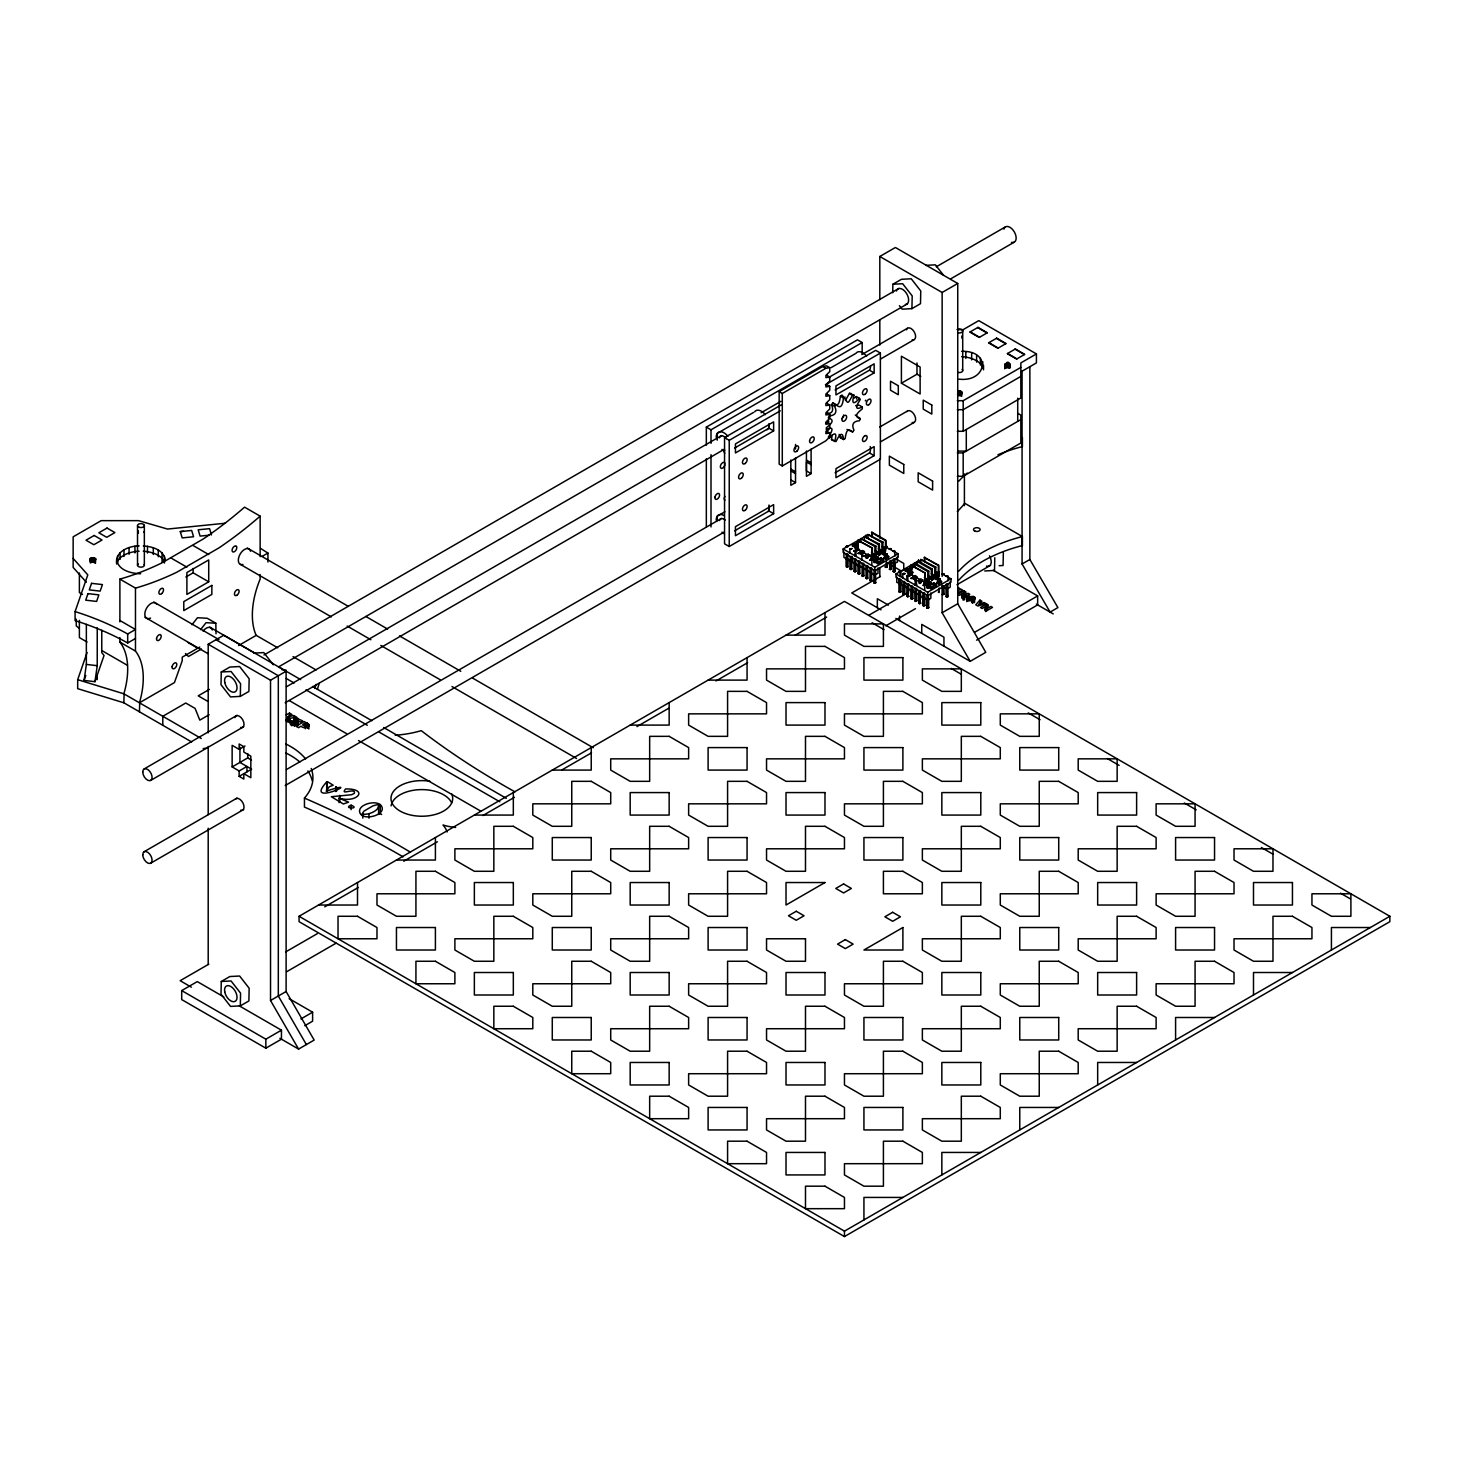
<?xml version="1.0" encoding="UTF-8"?>
<svg xmlns="http://www.w3.org/2000/svg" width="1463" height="1463" viewBox="0 0 1463 1463"><rect width="100%" height="100%" fill="white"/><g stroke="black" fill="none" stroke-linecap="round" stroke-linejoin="round"><path stroke-width="1.5" d="M839.085 434.383L840.402 437.73L843.511 439.522L845.12 438.607C846.035 432.92 846.986 426.739 852.6 431.951L854.008 430.232C851.32 424.672 853.094 421.125 859.476 420.741L860.299 418.656C852.856 416.553 857.958 412.456 862.292 408.872L862.31 406.988C853.496 411.213 856.806 404.904 860.281 399.527L859.494 398.357C853.478 405.196 851.338 403.806 854.008 395.211L852.618 395.047C846.327 406.897 848.851 402.215 841.993 395.266L840.384 396.217C839.707 401.703 838.372 408.378 832.904 402.837L831.514 404.593C833.508 409.384 833.343 413.682 827.089 413.444M829.503 428.257L826.723 431.932M845.139 397.076L843.511 397.991C842.798 403.422 841.518 410.225 836.05 404.648L834.623 406.367C837.439 411.834 835.556 415.657 829.174 415.858L828.332 417.943C835.757 420.009 830.673 424.197 826.357 427.726L826.321 429.61C835.19 425.367 831.898 431.786 828.332 437.108L829.137 438.242C835.117 431.402 837.458 432.792 834.623 441.387L836.013 441.552C838.756 435.773 842.761 429.72 843.511 439.522M221.279 671.992L221.004 684.721L230.532 696.918L240.316 696.388L248.893 691.45L249.149 678.722L239.621 666.525L229.837 667.055L221.279 671.992L231.063 671.48L240.572 683.678L240.316 696.388M221.279 981.49L221.004 994.2L230.532 1006.398L240.316 1005.886L248.893 1000.93L249.149 988.22L239.621 976.022L229.837 976.534L221.279 981.49L231.063 980.96L240.572 993.158L240.316 1005.886M892.704 292.728L892.887 284.243L901.464 279.305L911.248 278.775L920.757 290.972L920.501 303.682L911.924 308.638L902.141 309.168L899.416 305.676M911.924 308.638L912.199 295.928L902.671 283.731L892.887 284.243M994.785 557.732L994.511 570.442L984.727 570.972M1003.344 552.776L1003.088 565.504L999.174 565.706M101.77 630.315L101.77 652.589L104.038 655.479L94.967 681.685L84.086 680.423L86.354 664.421L86.354 624.354M94.967 681.685L97.235 665.683L97.235 627.828M972.694 597.928C969.64 599.921 965.982 601.202 972.255 600.69C980.137 597.873 969.219 593.356 972.548 602.847M297.355 720.71L300.518 722.027L302.603 720.838L296.751 718.37L293.88 719.759L294.557 722.795L291.686 720.838L289.436 722.119C290.936 725.867 301.415 725.867 297.355 720.71L297.355 725.209M828.899 421.161L825.589 423.264M911.833 570.991A3.31 1.902 0 0 1 909.419 569.4A3.31 1.902 0 0 1 911.047 567.498L910.864 568.942L912.29 568.833M116.693 564.115C114.516 551.661 128.927 545.827 139.131 545.918M961.648 351.339C991.877 350.407 986.885 382.556 958.996 379.155M963.038 593.301L962.014 596.867L963.642 597.8L969.768 594.271L968.067 593.283L964.666 595.24L965.617 591.857L963.861 590.851L957.735 594.399L959.454 595.386L963.038 593.301L963.038 600.049M985.788 606.45L984.782 610.016L986.409 610.949L992.536 607.401L990.817 606.414L987.434 608.389L988.366 605.005L986.629 604L980.503 607.547L982.203 608.535L985.788 606.45L985.788 610.949M964.83 594.819L964.666 599.739M139.424 711.786L139.753 701.728A73.004 42.153 -60 0 0 135.474 651.09L135.474 588.108L119.893 579.11L119.893 621.848M314.801 688.47L316.081 684.391M317.38 689.311L319.3 683.203M135.474 638.49L127.683 642.989A243.443 140.558 0 0 0 75.088 620.586L75.088 611.589L87.798 574.868L73.15 558.427M191.635 741.942L123.843 702.789L77.685 688.671L77.685 679.673L87.085 652.535M84.086 680.423L85.787 675.504M144.069 532.514L144.179 531.526M832.154 434.932L831.514 439.632L834.623 441.387M856.66 399.052L856.349 396.564L853.752 398.302M287.827 721.405L287.827 716.907L285.852 720.381L288.833 722.1L290.552 718.187L296.77 717.272L293.862 715.59L288.065 716.724L288.065 721.222M1004.66 364.287C1015.633 376.119 1007.568 351.083 1004.66 368.786M326.688 781.955C302.183 808.746 368.804 777.018 326.212 791.19L329.212 786.783L333.18 785.21L327.73 781.827L326.688 781.955L326.688 790.953M192.019 624.701L197.45 617.733L207.234 618.264L215.811 623.201L216.03 633.808M200.577 629.657L206.027 622.689L215.811 623.201M854.008 395.211L849.473 393.291L845.431 400.515M138.199 530.813L138.436 533.135M962.032 338.337L961.776 336.033M846.071 546.522L848.101 546.522L846.071 546.522L847.095 545.937M865.456 535.33L867.486 535.33M853.99 551.094L856.02 551.094L853.99 551.094L856.02 551.094L856.02 555.574M857.958 553.38L859.97 553.38L857.958 553.38L860.189 553.179L860.189 551.917L862.054 554.258M847.955 566.858L848.101 559.963M851.813 569.089L851.832 556.507M865.877 557.952L867.888 557.952M855.855 571.43L855.782 558.793L854.227 558.793L854.227 563.365L855.782 563.365M869.827 560.238L871.857 560.238L869.827 560.238L871.857 560.238L871.857 564.718M859.823 573.715L859.75 561.079L858.178 561.079L858.178 565.651L859.75 565.651M885.261 546.76L887.127 546.577L885.261 546.76L898.136 553.782L898.136 557.202L874.801 570.68L843.127 552.392L843.127 548.972L867.34 535.147M873.777 562.524L876.721 562.194L876.721 560.347L879.391 561.883L879.391 563.749M862.073 576.001L862.146 563.365L863.7 563.365L863.938 575.819L862.914 575.508M889.211 549.046L891.241 549.046L889.358 548.863M867.742 578.287L867.669 565.651L866.096 565.651L866.023 578.287M893.162 551.332L895.191 551.332L893.326 551.149M871.692 580.573L871.619 567.937L870.064 567.937L869.973 580.573M875.66 582.859L875.569 570.223L874.014 570.223L873.941 582.859M900.806 571.32L898.94 571.503L900.97 571.503L900.97 575.983M910.827 578.36L912.839 578.36L910.827 578.36L913.058 578.159L913.058 576.897L914.924 579.238M902.799 584.926L902.799 593.887L903.823 594.563L904.829 593.887L904.829 584.926M918.727 582.932L920.757 582.932L919.752 583.518M922.696 585.218L924.726 585.218L924.726 589.699M926.646 587.504L928.676 587.504L926.646 587.504L927.67 588.089M916.807 594.088L916.807 600.799L914.924 600.982L914.777 591.838M943.946 573.843L942.081 574.026L951.005 578.763L951.005 582.183L927.67 595.66L895.996 577.373L895.996 573.953L918.252 560.969L932.278 569.07L932.278 576.989L934.839 575.508L934.839 567.589L920.812 559.488L920.812 563.456M947.896 576.129L946.195 576.129M985.971 603.616L984.05 602.518L978.509 604.457L981.911 601.275L979.917 600.123L975.766 604.804L977.851 606.011L985.971 603.616L985.971 610.364M966.75 597.123L967.262 600.013L973.572 596.374L967.08 596.849L966.75 601.622M90.285 558.427C87.689 567.498 104.147 556.178 90.285 558.427L90.285 562.926M910.864 567.553L912.29 567.662M119.893 579.11A358.106 206.758 -60 0 0 161.259 563.218L203.192 539.024A358.106 206.758 -60 0 0 244.559 507.149L260.14 516.146L260.14 556.617M135.474 588.108A358.106 206.758 -60 0 0 176.84 572.216L218.773 548.003A358.106 206.758 -60 0 0 260.14 516.146M840.402 437.73L842.011 436.779M305.365 728.757L305.365 724.258L307.102 723.234C313.448 726.251 303.591 729.69 301.122 726.178L298.507 727.696L296.038 726.27L304.194 721.552L306.663 722.978L306.663 727.477M185.856 577.025L193.134 572.819L208.715 581.817L208.715 559.945L186.898 572.545L186.898 594.417L208.715 581.817M75.088 611.589A243.443 140.558 0 0 1 127.683 633.991L135.474 629.492L119.893 620.495M262.096 556.397L267.93 553.032A239.109 138.052 0 0 1 260.615 548.424M199.754 647.048L182.235 657.161L182.235 660.764L174.444 682.581L139.424 702.789M208.203 732.817L208.203 644.232L223.784 635.235L286.108 671.224L286.108 991.512L314.161 1040.083L298.58 1049.081L279.872 1038.291M879.812 299.641L879.812 256.482L895.393 247.485L957.735 283.475L957.735 603.744L985.769 652.333L970.188 661.331L895.85 618.41M201.473 648.987L188.434 656.503L185.472 653.54M238.579 645.549L256.208 635.363L277.623 647.743M263.962 654.985L898.739 288.485M936.302 266.796L1005.52 226.838M209.374 689.402L198.218 695.839L207.581 701.234M278.702 666.817L907.554 303.755M951.06 278.647L1014.334 242.108M706.336 445.173L706.336 427.105L857.483 339.837L862.164 342.543L862.164 353.827M209.136 714.73L199.791 720.125L195.109 708.421L185.764 703.026L162.795 716.285L162.795 725.282M208.203 644.232L270.527 680.222L286.108 671.224M879.812 256.482L942.135 292.472L957.735 283.475M706.336 427.105L711 429.811L862.164 342.543M779.157 391.663L822.791 366.482L826.65 365.878L829.759 367.67L829.759 371.602L825.9 375.442L825.9 377.619L829.759 377.015L829.759 380.929L825.9 384.787L825.9 386.945L829.759 386.342L829.759 390.274L825.9 394.114L825.9 396.272L829.759 395.668L829.759 399.6L825.9 403.441L825.9 405.617L829.759 405.013L829.759 408.927L825.9 412.785L825.9 414.943L829.759 414.34L829.759 418.272L825.9 422.112L825.9 424.27L829.759 423.667L829.759 427.598L825.9 431.439L825.9 433.615L829.759 433.011L829.759 436.925L825.9 440.784L782.284 465.966L779.157 464.173L779.157 391.663L782.284 393.474L825.9 368.274L829.759 367.67M753.518 412.456L717.236 433.395L717.236 440.18M831.112 367.652L855.928 353.333A11.064 6.382 60 0 1 866.608 356.186M144.124 768.953L237.061 715.297M286.492 686.75L721.552 435.572M761.107 412.749L780.876 401.337M861.945 354.521L907.426 328.261M828.588 377.545L875.697 350.352L880.379 353.058L880.379 459.236L729.232 546.504L724.551 543.815L724.551 437.62L781.48 404.757M724.551 437.62L729.232 440.326L780.254 410.847M825.406 384.787L880.379 353.058M150.726 780.401L243.681 726.745M285.194 702.77L724.203 449.324M880.433 359.112L914.046 339.709M734.609 448.044L768.953 428.202L773.634 430.908L773.634 421.874L735.45 443.911L735.45 452.945L773.634 430.908M835.117 390.018L869.461 370.176A11.064 6.382 60 0 0 870.522 366.262M874.143 372.882L835.958 394.919L835.958 385.885L874.143 363.848L874.143 372.882L869.461 370.176M286.236 714.95L289.491 713.066L291.96 714.493L288.065 716.724M246.936 771.861L246.936 766.466L239.146 770.964L232.142 766.923L232.142 745.325L239.146 749.367L244.998 746.002M306.663 722.978C297.556 724.77 307.395 727.605 305.365 724.258M232.142 766.923L247.722 757.925L251.453 760.083M901.409 383.215L920.117 394.004L920.117 367.012L901.409 356.222L901.409 383.215L916.99 374.217L920.739 376.375M239.146 770.964L239.146 776.359L251.618 769.172L239.932 762.424L239.932 747.3M724.88 511.757L717.236 516.165L717.236 520.682M144.124 851.722L237.061 798.067M286.492 769.52L721.552 518.359M879.757 427.013L907.426 411.03M795.525 458.138L795.525 482.607L790.843 485.314L790.843 460.004M811.105 449.141L811.105 473.61L806.424 476.316L806.424 451.006M150.726 863.17L243.681 809.514M285.194 785.54L724.203 532.093M880.433 441.899L914.046 422.478M1020.845 371.913L1036.426 362.915L1036.426 353.918L1020.845 362.915L1020.845 398.009L963.184 431.292L957.332 431.292M734.609 530.813L768.953 510.971L773.634 513.678L773.634 504.644L735.45 526.68L735.45 535.714L773.634 513.678M835.117 472.787L869.461 452.945A11.064 6.382 60 0 0 870.247 446.544M957.332 400.697L963.184 400.697L1020.845 367.414M874.143 455.651L835.958 477.688L835.958 468.654L874.143 446.617L874.143 455.651L869.461 452.945M1020.845 376.412L963.184 409.695L957.332 409.695M957.332 452.89L963.184 452.89L1020.845 419.607M378.606 805.455L380.252 804.504C388.847 813.227 368.201 820.231 361.708 815.202L363.446 814.196C368.585 814.982 379.063 810.721 378.606 805.455L378.606 814.452L380.252 813.501L380.252 804.504M957.332 476.28L963.184 476.28L1020.845 442.996L1020.845 415.108L1017.718 413.298M871.454 536.446L871.93 532.221L885.956 540.304L885.956 549.302L871.93 557.403L857.903 549.302L857.903 540.304L872.387 548.131L872.387 556.05L874.965 554.568L874.965 546.65L860.939 538.549L860.939 542.517M860.939 538.549L875.898 546.12L875.898 554.038L878.477 552.539L878.477 544.62L864.45 536.537L864.45 540.487M864.45 536.537L879.409 544.09L879.409 552.008L881.97 550.527L881.97 542.608L867.961 534.507L867.961 538.475M867.961 534.507L882.921 542.06L882.921 549.978L885.481 548.497L885.481 540.579L871.454 532.477M852.399 545.132L853.953 544.236L856.879 545.918L855.325 547.912L852.399 545.132L855.325 546.833L856.879 545.918M857.921 542.828L854.611 544.748L859.586 541.877M854.41 544.51L852.856 546.485M852.399 546.211L853.953 544.236M850.954 549.338L849.93 548.753L851.813 548.57M859.458 549.302L856.989 550.728L855.434 549.832L857.903 547.327M855.434 549.832L857.903 548.406M855.434 548.753L857.464 550.454M862.64 551.752L864.523 552.831L861.579 554.532L859.714 553.453L862.182 550.765L864.048 553.105M859.714 552.191L861.579 553.27L864.048 551.844M857.903 540.304L872.387 548.131M874.965 546.65L875.898 546.12M878.477 544.62L879.409 544.09M881.97 542.608L882.921 542.06M862.914 555.977L863.938 555.666L861.908 555.666L862.914 556.251M870.119 554.824L867.193 557.769L865.31 556.69L868.254 553.746M846.071 557.714L846.071 566.675L848.101 566.675M865.31 556.69L865.785 555.172L867.65 557.513M865.31 555.428L867.193 556.507L869.644 555.099L869.644 556.361M850.954 568.595L849.93 568.906L849.93 559.945M850.954 569.582L851.96 568.906L849.93 568.906L850.954 569.582L850.954 560.53M871.162 558.263L872.716 557.348L875.66 559.049L874.088 561.024L871.162 558.263L874.088 559.945L875.66 559.049M873.978 556.635L875.532 555.739L878.458 557.421L876.904 559.396L873.978 556.635L876.904 558.317L878.458 557.421M877.709 554.312L879.281 555.209L882.207 552.429L879.281 554.13L877.709 553.233L878.184 554.038M883.506 552.246L885.536 550.527L882.847 554.367L885.773 556.05L887.328 555.154L884.402 552.392L882.847 554.367M883.506 551.167L885.536 550.527M871.162 559.341L872.716 558.427L875.66 560.128M873.978 557.714L875.532 555.739M855.014 570.936L853.99 571.247L853.99 562.286M855.014 571.923L856.02 571.247L853.99 571.247L855.014 571.923L855.014 561.701M875.916 560.804L880.945 557.897L883.634 559.451L883.634 561.298L878.586 564.206L875.916 562.67L875.916 560.804L878.586 562.359L883.634 559.451M882.847 553.288L885.773 554.971L887.328 554.075M884.219 557.257L887.163 555.574L888.718 556.47L885.792 559.25L884.219 557.257L885.792 558.153L888.718 556.47M884.219 558.336L884.694 557.001L886.249 558.976M858.964 573.222L857.958 573.533L857.958 564.572M858.964 574.209L859.97 573.533L857.958 573.533L858.964 574.209L858.964 565.157M843.127 548.972L874.801 567.26L898.136 553.782M862.914 575.233L861.908 575.819L863.938 575.819M887.273 562.432L887.273 566.913L885.261 566.913L887.273 566.913L886.267 566.602M866.882 578.781L867.888 578.104L865.877 578.104L866.882 578.781L866.882 569.729M889.449 561.317L893.399 563.602L897.368 562.213L897.368 556.745M870.832 581.067L871.857 580.39L869.827 580.39L870.832 581.067L870.832 570.844M208.825 964.154L180.15 980.704L191.36 987.178M880.433 576.404L851.759 592.954L881.037 609.852M874.801 583.353L875.807 582.676L873.777 582.676L874.801 583.353L874.801 574.301M299.055 916.277L844.462 601.403L1389.85 916.277L1389.85 921.672L844.462 1236.564L299.055 921.672L299.055 916.277L844.462 1231.151L1389.85 916.277M898.94 571.503L899.964 570.826M920.812 559.488L935.771 567.041L935.771 574.959L938.35 573.478L938.35 565.559L924.323 557.458L924.323 561.426M924.323 557.458L938.825 565.285L938.825 574.282L924.799 582.384L910.772 574.282L910.772 565.285L925.256 573.112L925.256 581.03L927.835 579.549L927.835 571.631L913.808 563.529L913.808 567.498M905.25 570.113L906.822 569.217L909.748 570.899L908.194 572.893L905.25 570.113L908.194 571.814L909.748 570.899M910.791 567.809L907.481 569.729L912.455 566.858M907.279 569.491L905.725 571.466M905.25 571.192L906.822 569.217M324.749 906.841L358.344 887.456M403.788 861.213L437.382 841.81M482.827 815.568L514.446 797.317M561.883 769.94L591.527 752.823M636.972 726.581L668.591 708.33M716.01 680.953L747.63 662.702M795.049 635.308L826.668 617.057M904.664 573.551L902.799 573.734L904.829 573.734L902.799 573.734L902.799 578.214M239.365 1005.904L281.445 1030.19L281.445 1039.187L265.845 1048.185L181.705 999.595L181.705 990.597L197.286 981.6L223.784 996.906M912.327 574.282L909.858 575.709L908.304 574.813L911.23 572.033M908.304 574.813L910.754 573.386M908.724 575.892L906.859 576.075L908.889 576.075L906.859 576.075L906.859 580.555M908.304 573.734L909.858 574.63L912.327 573.203L910.754 572.307M912.583 578.434L915.052 575.745L916.917 578.086M912.583 577.172L914.448 578.251L916.917 576.824M911.833 577.684L914.448 579.513L917.374 577.812L915.509 575.489M927.835 571.631L928.767 571.1L928.767 579.019L931.346 577.519L931.346 569.601L917.319 561.518L917.319 565.468M931.346 569.601L932.278 569.07M934.839 567.589L935.771 567.041M916.807 585.127L915.783 579.97L914.777 585.127M915.783 581.232L914.777 580.646L916.807 580.646L915.783 579.97M920.757 582.932L918.179 580.409L921.105 578.726M898.94 580.464L898.94 591.655L899.964 592.332L900.97 591.655L900.97 582.695M918.179 581.671L918.654 580.153L920.52 582.493M918.179 580.409L920.062 581.488L922.513 580.08L922.513 581.341M285.706 951.901L317.343 933.65M869.077 615.1L906.639 593.411M924.031 583.243L925.585 582.329L928.53 584.03L926.957 586.005L924.031 583.243L926.957 584.926L928.53 584.03M926.847 581.616L928.402 580.72L931.328 582.402L929.773 584.377L926.847 581.616L929.773 583.298L931.328 582.402M936.375 577.227L938.405 575.508L935.936 574.081M932.15 579.11L935.076 577.41L932.15 580.189L930.578 578.214L932.15 580.189M936.375 576.148L938.405 575.508M924.031 584.322L925.585 583.408L928.53 585.109M926.847 582.695L928.402 580.72M942.081 574.026L944.11 574.026M933.906 575.8L936.832 577.483L938.405 576.587M935.717 578.269L937.271 577.373L940.197 579.055L938.643 581.03L935.717 578.269L938.643 579.951L940.197 579.055M923.702 585.803L924.726 585.218L923.702 584.542M935.717 579.348L937.728 577.647L936.174 579.622M906.859 587.266L906.859 596.227L907.865 596.904L908.889 589.516M932.26 588.729L932.26 586.864L929.59 585.328L928.786 587.651L928.786 585.785L933.815 582.877L936.503 584.432L936.503 586.279L931.456 589.187L927.67 586.828M946.031 576.312L948.061 576.312L948.061 580.793M937.088 582.237L940.014 580.555L941.587 581.451L938.643 584.231L937.088 582.237L938.643 583.134L941.587 581.451M937.088 583.316L937.564 581.981L939.118 583.956M928.786 585.785L931.456 587.34L936.503 584.432M910.827 589.552L910.827 598.513L911.833 599.19L912.839 598.513L912.839 589.552M895.996 573.953L927.67 592.241L951.005 578.763M914.777 600.799L916.807 600.799M918.727 594.124L918.727 603.085L919.752 603.762L920.757 596.374M924.488 597.489L922.934 597.489L922.934 592.917L924.488 592.917L924.488 598.385L928.438 599.775L930.834 598.385L930.834 592.917M286.62 971.743L336.051 943.196M885.792 625.817L915.454 608.681M956.985 584.706L990.597 565.303M922.696 596.41L922.696 605.371L923.702 606.048L924.726 605.371L924.726 596.41M942.227 594.362L944.11 594.179L943.873 586.297L942.318 586.297M926.646 598.696L926.646 607.657L927.67 608.334L928.676 607.657L928.676 598.696M946.031 587.504L946.031 596.465L947.055 597.142L948.061 596.465L947.823 584.011L946.268 584.011L946.268 588.583L947.823 588.583L950.219 587.193L950.219 581.725M957.753 590.869L960.825 589.095L962.672 590.156L958.064 592.826M1029.861 559.488L1057.895 607.602L1050.105 612.101L1022.07 563.986L1029.861 559.488L1029.861 366.701M298.58 1049.081L270.527 1000.509L286.108 991.512M970.188 661.331L942.135 612.741L957.735 603.744M181.705 990.597L265.845 1039.187L281.445 1030.19M300.921 1018.943L312.607 1012.195L312.607 1021.192L304.816 1025.691M974.577 632.327L1037.651 595.916L1037.651 604.914L976.553 640.172M362.806 813.611L360.94 814.653C354.357 805.967 372.882 800.096 379.338 804.083L372.9 805.894L364.104 811.032L362.714 812.898L362.806 818.11M855.636 405.726L859.165 405.178L862.31 406.988M957.735 391.371C963.751 389.268 963.239 397.058 957.515 394.681M180.278 531.599L191.671 530.447L193.573 536.756L182.18 537.909L180.278 531.599L183.533 531.27M203.174 748.599L207.655 748.123M225.412 523.224L167.513 529.057L138.601 520.645L101.203 520.645L73.15 536.83L73.15 567.425L86.335 582.219M209.593 535.147L200.084 536.098L198.182 529.789L209.575 528.655L211.495 534.946M925.604 265.352L935.387 264.84L943.562 275.282M253.995 653.101L263.779 652.589L273.307 664.787M351.12 805.18C341.94 808.618 361.068 809.24 351.12 805.18L351.12 809.679M339.032 798.14C357.612 803.681 369.225 788.575 345.634 788.923C340.074 795.506 352.126 788.722 354.467 791.83L354.357 793.312L351.65 794.72L331.351 796.732L343.366 803.973L348.56 802.163L339.032 798.14L339.032 802.638M957.332 329.632L963.184 329.632L978.765 320.635L1036.426 353.918M958.283 451.079L966.293 451.079L966.293 429.5M847.863 554.221L846.309 554.221L846.309 558.793L847.863 558.793M847.772 554.166L847.772 559.634L850.168 561.024L851.722 561.024L851.722 556.452M863.7 567.937L859.75 566.547M867.669 570.223L863.7 568.833M871.619 572.508L867.669 571.119M896.782 576.916L896.782 582.384L900.733 583.774M899.178 583.774L899.178 579.202L900.733 579.202L900.641 584.615L904.591 586.005M904.591 581.433L904.701 586.956L908.651 588.345M907.097 588.345L907.097 583.774L908.651 583.774L908.651 589.242L912.601 590.631M911.047 590.631L911.047 586.06L912.601 586.06L912.601 591.527L916.57 592.917M915.015 592.917L915.015 588.345L916.57 588.345L916.57 593.813L920.52 595.203M786.015 635.125L824.986 635.125L824.986 612.65M708.11 680.112L747.063 680.112L747.063 657.619M630.187 725.099L669.158 725.099L669.158 702.606M552.283 770.087L591.235 770.087L591.235 747.593M474.359 815.074L513.33 815.074L513.33 792.58M396.455 860.043L435.407 860.043L435.407 837.549M318.532 905.03L357.502 905.03L357.502 882.536M1370.374 927.524L1331.421 927.524L1331.421 950.017M1292.451 972.511L1253.498 972.511L1253.498 995.005M1214.546 1017.498L1175.594 1017.498L1175.594 1039.974M1136.623 1062.467L1097.671 1062.467L1097.671 1084.961M1058.718 1107.454L1019.766 1107.454L1019.766 1129.948M980.795 1152.442L941.843 1152.442L941.843 1174.935M902.89 1197.429L863.938 1197.429L863.938 1219.904M831.514 439.632L832.922 439.723M143.301 545.955C151.987 546.412 163.966 549.85 165.173 559.945M140.649 573.77C131.432 573.478 118.137 570.497 116.693 559.616M86.354 664.421L97.235 665.683M281.719 669.615L286.218 670.219M77.685 679.673L123.843 693.791L201.254 738.486M915.033 566.894L914.338 566.602A3.31 1.902 0 0 0 911.047 566.602L909.821 567.297A3.31 1.902 0 0 0 909.821 569.198L911.047 569.912A3.31 1.902 0 0 0 911.833 570.095M858.178 544.931L856.971 544.218A3.31 1.902 0 0 1 856.971 542.316L858.178 541.621A3.31 1.902 0 0 1 860.683 541.42M855.27 415.017L860.299 418.656M840.384 396.217L843.511 397.991M849.473 393.291L852.618 395.047M831.514 404.593L834.623 406.367M856.349 396.564L859.494 398.357M832.904 402.837L836.05 404.648M977.65 327.566L986.995 332.961M996.358 338.355L1005.703 343.75M1015.048 349.163L1024.393 354.558M970.188 331.882L979.533 337.276M988.897 342.671L998.241 348.066M1007.586 353.479L1016.931 358.874M822.791 366.482L825.9 368.274M826.65 375.205L829.759 377.015M826.65 384.55L829.759 386.342M826.65 393.876L829.759 395.668M826.65 403.203L829.759 405.013M826.65 412.548L829.759 414.34M826.65 421.874L829.759 423.667M958.887 580.043A131.743 76.058 0 0 1 1022.399 545.553L1022.399 536.555L964.739 503.272A131.743 76.058 0 0 1 957.296 511.538M826.65 431.201L829.759 433.011M806.424 460.113L811.105 462.82M811.105 464.612L806.424 461.924L806.424 470.921L811.105 473.61M993.231 570.277L1037.651 595.916M1036.371 604.164L1053.232 613.911M790.843 469.111L795.525 471.818M790.843 470.921L795.525 473.61M790.843 479.919L795.525 482.607M939.136 572.326L938.112 571.74L939.136 572.051L939.136 576.806M934.839 571.448L938.35 573.478M957.826 587.358L959.673 588.437M886.267 546.174L887.273 546.76M890.217 548.46L891.241 549.046M894.186 550.746L895.191 555.812M928.767 571.1L914.741 562.999L914.741 566.949M931.346 573.478L934.839 575.508M881.97 546.467L885.481 548.497M935.076 577.41L933.047 576.788L934.601 578.763M940.197 580.134L939.721 578.781L938.167 580.774M933.504 577.592L935.076 578.488M925.256 573.112L911.23 565.029L911.23 573.112M941.587 582.53L940.014 580.555M927.835 575.508L931.346 577.519M885.536 551.606L885.06 550.253M931.053 577.94L932.608 579.915M878.477 548.497L881.97 550.527M896.563 559.268L903.768 563.438L903.768 570.186M881.512 551.094L883.981 552.502L883.981 551.423M943.873 587.193L946.268 588.583M884.402 553.471L884.877 552.667L883.305 554.642M887.328 555.154L886.871 553.8L885.298 555.794M880.653 551.533L882.207 552.429M880.177 551.807L881.732 553.782M924.323 577.519L927.835 579.549M880.653 552.612L882.207 553.508M888.718 557.549L887.163 555.574M907.481 569.016L912.93 572.161M874.965 550.527L878.477 552.539M878.184 552.959L879.738 554.934M909.291 570.789L912.93 572.893M931.328 583.481L930.852 582.146L929.298 584.121M909.748 571.978L909.273 570.643L907.718 572.618M943.086 593.594L944.11 594.179L943.086 593.868M871.454 552.539L874.965 554.568M854.611 544.035L858.251 546.138M889.358 564.115L901.976 571.393M878.458 558.5L877.983 557.165L876.428 559.14M903.823 573.149L904.829 573.734M908.889 576.075L907.865 575.398M856.879 546.997L856.404 545.662L854.849 547.637M862.64 550.509L864.523 551.588M868.254 555.007L870.119 556.086M857.464 549.375L855.91 548.479L855.91 549.558M890.217 568.888L891.241 569.198L891.241 560.238M894.186 571.173L895.191 571.484L895.191 562.524M885.261 566.913L886.267 567.498L886.267 561.847M851.96 548.753L849.93 548.753L849.93 553.233M863.938 555.666L861.908 555.666L861.908 560.146M918.727 593.375L919.752 593.96M922.934 597.489L920.52 596.099L920.52 590.631L918.965 590.631L918.965 595.203M865.877 568.394L866.882 568.979M846.309 558.793L843.913 557.403L843.913 551.935M851.832 561.975L854.227 563.365M855.782 564.261L858.178 565.651M871.619 573.405L874.014 574.794L877.983 573.405L877.983 567.937M904.664 594.069L902.799 593.887L904.829 593.887L903.823 594.472L903.823 585.511M888.443 605.133L877.343 598.733L877.343 607.712M872.113 622.763L883.981 629.62M951.169 668.408L961.045 674.114M1028.233 712.902L1040.083 719.741M1107.272 758.529L1119.122 765.368M1184.335 803.022L1196.204 809.862M1261.399 847.516L1273.267 854.355M1340.455 893.162L1350.331 898.849M247.229 547.985L348.084 606.212M365.878 616.49L387.622 629.053M399.49 635.893L460.79 671.298M472.659 678.137L593.283 747.776M240.389 564.389L331.351 616.911M347.17 626.054L370.907 639.752M380.801 645.457L440.125 679.71M451.976 686.549L576.568 758.492M193.134 545.553L208.715 554.55M171.317 558.171L186.898 567.169M293.039 656.631L316.099 669.963M209.703 627.078L255.184 653.339M278.921 667.037L300.665 679.6M312.533 686.458L371.858 720.71M383.727 727.55L506.326 798.341M153.725 601.97L218.993 639.642M286.218 678.466L294.136 683.02M306.005 689.878L367.304 725.264M379.173 732.122L499.797 801.761M215.994 639.733L278.317 675.723L278.317 996.01L306.37 1044.582M144.91 617.24L208.203 653.76M289.272 700.576L346.621 733.695M358.49 740.534L481.089 811.325M188.197 642.641L196.774 647.597M82.495 594.417L79.386 592.606L79.386 573.002M119.893 637.594L119.893 642.092L135.474 651.09M87.067 642.038L79.386 637.594L79.386 620.33M102.447 650.907L127.427 665.336M239.146 776.359L243.827 779.066L243.827 773.671L250.831 777.713L250.831 756.115L243.827 752.073L243.827 746.679L239.146 743.972L239.146 749.367M289.125 998.644L312.607 1012.195M852.6 431.951L846.949 429.445M380.252 813.501L381.66 814.525M938.277 592.076L939.136 592.57L939.136 587.998M841.993 395.266L843.145 397.351M256.208 635.363L255.86 634.686A73.004 42.153 -60 0 1 260.14 579.11L260.14 574.612M850.881 393.382L850.899 394.589M1022.399 437.583L1022.399 446.581A131.743 76.058 0 0 0 997.967 454.755M1022.07 371.2L1022.07 563.986M1017.718 398.192L1017.718 421.399M1009.836 363.757L1009.836 368.255M1009.123 363.482L1009.123 367.981M1008.318 363.299L1008.318 367.798M1007.458 363.263L1007.458 367.762M1006.599 363.354L1006.599 367.853M1005.831 363.556L1005.831 368.054M1005.154 363.866L1005.154 368.365M986.629 604L986.629 610.748M985.568 607.054L985.568 611.552M983.52 365.329L983.52 369.828M982.77 361.708L982.77 368.457M980.411 358.307L980.411 365.055M979.917 600.123L979.917 604.621M976.626 355.381L976.626 362.129M974.632 597.069L974.632 601.567M974.102 596.703L974.285 601.275M972.365 598.55L972.365 603.049M971.651 353.132L971.651 359.88M969.018 595.953L969.018 600.452M968.488 596.118L968.488 600.616M967.976 596.337L967.976 600.836M967.482 596.575L967.482 601.074M967.08 596.849L967.08 601.348M965.836 351.687L965.836 358.435M965.617 591.857L965.617 596.355M964.41 473.939L964.41 505.668M963.861 590.851L963.861 599.848M963.184 400.697L963.184 431.292M963.184 452.89L963.184 476.28M962.819 593.923L962.819 598.404M957.259 329.376A3.438 1.975 0 0 1 962.709 330.766L962.709 370.358M962.014 593.905L962.014 598.404M961.703 391.755L961.703 396.254M961.045 391.444L961.045 395.943M960.258 391.243L960.258 395.742M959.417 391.151L959.417 395.65M958.558 391.188L958.558 395.687M947.055 586.919L947.055 597.142M943.946 646.189L943.946 637.191L921.745 624.372L921.745 633.369M943.086 585.803L943.086 594.856M942.135 292.472L942.135 576.404M942.081 585.218L942.135 612.741M941.111 582.804L939.557 580.829L939.557 581.908M938.643 583.134L938.643 584.231M938.643 579.951L938.643 581.03M937.271 577.373L937.271 578.452M936.832 576.404L936.832 577.483M935.698 586.754L935.698 584.889L933.01 583.335L933.01 585.2M933.815 582.877L933.815 584.743M931.456 587.34L931.456 589.187M929.773 583.298L929.773 584.377M928.859 582.073L928.859 580.994L927.304 582.969M928.438 599.775L928.438 595.203L926.884 595.203L926.884 599.775M928.054 584.834L928.054 583.755L926.5 585.73M927.67 592.241L927.67 595.66M927.67 599.281L927.67 608.334M926.957 584.926L926.957 586.005M926.061 583.682L926.061 582.603L924.506 584.578M925.585 582.329L925.585 583.408M924.799 557.202L924.799 561.701M924.799 573.386L924.799 582.384M923.702 595.825L923.702 606.048M922.988 579.805L920.062 582.749L920.062 581.488M919.752 594.71L919.752 603.762M916.99 362.97L916.99 374.217M915.783 592.424L915.783 601.476M914.448 578.251L914.448 579.513M911.833 590.138L911.833 599.19M911.668 568.028L911.668 569.016M910.333 575.434L908.761 573.459L908.761 574.538M909.858 574.63L909.858 575.709M908.194 571.814L908.194 572.893M907.865 576.385L907.865 581.14M907.865 587.852L907.865 596.904M903.037 581.433L903.037 586.005M899.964 571.814L899.964 576.568M899.964 583.28L899.964 592.332M899.544 616.051L899.544 620.531M894.954 563.602L894.954 559.031L893.399 559.031L893.399 563.602M894.186 561.938L894.186 572.161L893.162 571.484L893.162 562.524M890.217 560.823L890.217 569.875L889.211 562.487M888.242 557.824L886.688 555.849L886.688 556.928M885.773 554.971L885.773 556.05M885.792 558.153L885.792 559.25M882.829 561.774L882.829 559.908L880.141 558.354L880.141 560.219M880.945 557.897L880.945 559.762M879.812 320.086L879.812 345.067M879.812 458.651L879.812 538.146M879.812 567.681L879.812 576.769M879.281 554.13L879.281 555.209M878.586 562.359L878.586 564.206M876.904 558.317L876.904 559.396M875.99 557.092L875.99 556.013L874.435 557.988M875.185 559.854L875.185 558.775L873.63 560.75M874.801 567.26L874.801 570.68M874.088 559.945L874.088 561.024M873.192 558.701L873.192 557.622L871.637 559.598M872.716 557.348L872.716 558.427M871.93 532.221L871.93 536.72M871.93 548.406L871.93 557.403M867.193 556.507L867.193 557.769M862.914 567.443L862.914 576.495M861.579 553.27L861.579 554.532M856.989 549.649L856.989 550.728M855.325 546.833L855.325 547.912M855.014 551.405L855.014 556.159M850.168 556.452L850.168 561.024M847.095 558.299L847.095 567.351M844.462 1231.151L844.462 1236.564M795.525 444.459L795.525 449.031M782.284 393.474L782.284 465.966M768.953 423.685L768.953 428.202M768.953 506.454L768.953 510.971M729.232 440.326L729.232 546.504M711 429.811L711 443.362M711 454.664L711 526.954M706.336 458.742L706.336 526.515M368.95 813.684L368.95 818.183M339.763 795.378L339.763 802.126M336.527 786.893L336.527 791.392M336.088 786.875L336.088 791.373M335.667 787.021L335.667 791.52M327.218 781.791L327.218 790.788M308.876 724.441L308.876 728.94M308.309 728.483L307.541 723.49L307.541 727.989M307.102 723.234L307.102 727.733M311.217 768.477A77.009 44.457 0 0 1 304.45 798.085L304.45 807.082A897.13 517.957 0 0 1 403.093 856.843M298.324 718.461L298.324 722.96M297.757 721.442L297.757 725.941M297.519 718.37L297.519 725.118M296.751 718.37L296.751 725.118M296.02 718.461L296.02 725.209M295.361 718.644L295.361 725.392M294.74 718.936L294.74 725.685M294.356 719.193L294.356 725.941M294.081 719.467L294.264 725.995M293.862 715.59L293.825 725.246M291.887 721.35L291.887 725.849M291.686 720.838L291.686 725.337M290.552 720.436L290.552 724.917M289.491 713.066L289.491 717.565M288.906 716.559L288.906 721.058M287.479 717.345L287.479 721.844M270.527 680.222L270.527 1000.509M267.93 553.032L267.93 562.03M265.845 1039.187L265.845 1048.185M247.722 753.61L247.722 757.925M208.203 746.441L208.203 814.598M208.203 828.223L208.203 964.519M193.134 568.449L193.134 572.819M164.423 556.306L164.423 563.054M162.064 552.923L162.064 561.92M158.278 549.997L158.278 556.745M153.304 547.729L153.304 554.477M147.489 546.302L147.489 553.051M144.343 525.382L144.343 564.956M137.522 525.784L137.522 565.376M134.943 546.211L134.943 552.959M129.055 547.564L129.055 554.312M127.683 633.991L127.683 642.989M123.989 549.759L123.989 556.507M123.843 702.789L124.172 692.731A73.004 42.153 -60 0 0 119.893 642.092M120.094 552.63L120.094 559.378M117.589 555.995L117.589 562.743M97.235 675.12L97.235 679.618M95.497 558.811L95.497 563.31M94.967 558.427L94.967 562.926M94.272 558.116L94.272 562.615M93.486 557.933L93.486 562.432M92.626 557.86L92.626 562.359M91.767 557.933L91.767 562.432M90.98 558.116L90.98 562.615M76.259 619.16L76.259 625.908A69.639 40.196 0 0 1 79.148 628.322M395.211 735.231A77.009 44.457 0 0 0 421.234 730.659A897.13 517.957 0 0 0 514.939 791.83M285.797 743.936A77.009 44.457 0 0 1 305.602 758.876M285.797 752.933A77.009 44.457 0 0 1 299.824 761.985M307.888 770.983A77.009 44.457 0 0 1 312.222 780.803M391.096 805.875A30.851 17.812 0 0 1 419.149 789.673A30.851 17.812 0 0 1 451.646 802.803M451.646 793.806A30.851 17.812 0 0 1 424.526 816.171A30.851 17.812 0 0 1 391.096 796.878A30.851 17.812 0 0 1 429.829 781.224M304.45 798.085A897.13 517.957 0 0 1 410.426 852.179M455.651 827.473A43.433 25.072 0 0 1 443.015 825.041A43.433 25.072 0 0 1 447.111 831.972M144.142 564.462A3.438 1.975 0 0 1 140.393 567.132A3.438 1.975 0 0 1 138.272 563.932M117.589 561.39A24.249 13.99 0 0 1 139.113 551.222M143.319 551.24A24.249 13.99 0 0 1 164.423 561.701M234.848 717.601A6.62 3.822 60 0 1 242.675 719.686A6.62 3.822 60 0 1 240.572 727.513M235.305 799.328A6.62 3.822 60 0 1 243.077 803.224A6.62 3.822 60 0 1 240.572 810.283M724.02 450.86A11.064 6.382 60 0 1 721.991 449.379M716.193 437.309A11.064 6.382 60 0 1 727.916 436.267M724.02 533.629A11.064 6.382 60 0 1 721.991 532.148M716.193 520.078A11.064 6.382 60 0 1 724.02 515.561M724.788 453.274A3.31 1.902 -60 0 1 724.679 450.055M724.935 500.163A3.31 1.902 -60 0 1 724.935 496.341M724.953 464.759A3.31 1.902 -60 0 1 721.35 468.343A3.31 1.902 -60 0 1 721.35 463.917A3.31 1.902 -60 0 1 724.953 463.35M843.529 414.998A3.31 1.902 -60 0 1 843.493 415.73M843.291 416.498A3.31 1.902 -60 0 1 841.938 418.637M865.767 400.185A3.31 1.902 -60 0 1 865.31 400.917M719.503 520.59A6.62 3.822 60 0 1 725.227 520.078M768.971 505.028A11.064 6.382 60 0 1 768.185 511.428M719.503 437.821A6.62 3.822 60 0 1 726.343 438.498M754.634 411.816A11.064 6.382 60 0 1 765.314 414.669M769.227 424.745A11.064 6.382 60 0 1 766.941 429.811M896.417 291.009A8.815 5.084 60 0 1 906.274 293.039A8.815 5.084 60 0 1 905.451 304.487M1003.911 229.142A8.815 5.084 60 0 1 1014.334 231.94A8.815 5.084 60 0 1 1011.536 242.364M989.463 555.812A8.815 5.084 60 0 1 986.519 566.108M962.069 369.408A3.438 1.975 0 0 1 961.959 371.821A3.438 1.975 0 0 1 957.881 372.37M962.709 330.766A3.438 1.975 0 0 1 957.881 332.796M961.666 356.643A24.249 13.99 0 0 1 982.77 367.103M958.887 571.045A131.743 76.058 0 0 1 1022.399 536.555M958.887 481.071A131.743 76.058 0 0 1 967.189 473.079M906.457 329.852A6.62 3.822 60 0 1 914.284 331.936A6.62 3.822 60 0 1 912.181 339.763M906.932 411.578A6.62 3.822 60 0 1 914.686 415.474A6.62 3.822 60 0 1 912.181 422.533M858.178 545.827A3.31 1.902 0 0 1 858.178 542.517M203.083 631.065A8.815 5.084 -60 0 1 212.281 629.968M242.949 564.499A8.815 5.084 -60 0 1 240.151 554.075A8.815 5.084 -60 0 1 250.575 551.277M156.687 604.256A8.815 5.084 -60 0 0 148.385 605.664L147.013 607.474A8.815 5.084 -60 0 0 144.855 613.619L144.928 615.448A8.815 5.084 -60 0 0 150.579 618.063M172.122 666.744L172.122 667.457A3.31 1.902 -60 0 0 174.371 668.554A3.31 1.902 -60 0 0 176.749 664.915L176.767 664.202A3.31 1.902 -60 0 0 174.499 663.086A3.31 1.902 -60 0 0 172.122 666.744M156.559 638.471L156.523 639.185A3.31 1.902 -60 0 0 160.034 639.24A3.31 1.902 -60 0 0 160.18 634.613A3.31 1.902 -60 0 0 156.559 638.471M809.606 440.619L809.551 441.351A3.31 1.902 -60 0 0 812.971 441.643A3.31 1.902 -60 0 0 813.3 436.907A3.31 1.902 -60 0 0 809.606 440.619M714.968 497.109L714.913 497.841A3.31 1.902 -60 0 0 718.296 498.206A3.31 1.902 -60 0 0 718.68 493.452A3.31 1.902 -60 0 0 714.968 497.109M974.449 602.463L971.761 602.317L974.449 602.463M87.981 593.631L85.714 600.177L96.595 601.421L98.862 594.874L87.981 593.631M91.547 583.335L89.28 589.882L100.161 591.125L102.428 584.578L91.547 583.335M843.109 416.681L842.633 417.394A3.31 1.902 -60 0 0 842.487 421.033A3.31 1.902 -60 0 0 845.523 419.918L845.998 419.204A3.31 1.902 -60 0 0 846.144 415.565A3.31 1.902 -60 0 0 843.109 416.681M918.49 560.128L919.349 560.896L918.49 560.128M900.97 591.655L898.94 591.655L900.97 591.655M908.889 596.227L906.859 596.227L908.889 596.227M912.839 598.513L910.827 598.513L912.839 598.513M920.757 603.085L918.727 603.085L920.757 603.085M924.726 605.371L922.696 605.371L924.726 605.371M928.676 607.657L926.646 607.657L928.676 607.657M948.061 596.465L946.031 596.465L948.061 596.465M864.926 435.755L864.322 436.157A3.31 1.902 -60 0 0 862.914 441.223A3.31 1.902 -60 0 0 866.846 438.644A3.31 1.902 -60 0 0 864.926 435.755M745.197 463.46L744.594 463.844A3.31 1.902 -60 0 1 742.783 460.827A3.31 1.902 -60 0 1 746.733 458.376A3.31 1.902 -60 0 1 745.197 463.46M94.181 535.476L86.006 540.213L93.851 544.73L102.026 540.012L94.181 535.476M107.037 528.052L98.862 532.788L106.708 537.305L114.882 532.587L107.037 528.052M211.842 585.419L183.789 601.604L183.789 610.601L211.842 594.417L211.842 585.419M977.979 327.383L969.859 332.064L979.204 337.459L987.324 332.778L977.979 327.383M996.687 338.172L988.567 342.854L997.912 348.249L1006.032 343.567L996.687 338.172M1015.377 348.98L1007.257 353.662L1016.602 359.057L1024.74 354.375L1015.377 348.98M890.217 568.613L889.211 569.198L891.241 569.198L890.217 568.613M894.186 570.899L893.162 571.484L895.191 571.484L894.186 570.899M824.986 882.536L786.015 905.03L786.015 882.536L824.986 882.536M796.256 911.266L788.466 915.765L796.256 920.264L804.047 915.765L796.256 911.266M843.584 883.945L835.775 888.443L843.584 892.942L851.375 888.443L843.584 883.945M845.34 939.612L837.549 944.11L845.34 948.609L853.13 944.11L845.34 939.612M892.668 912.29L884.877 916.789L892.668 921.288L900.458 916.789L892.668 912.29M902.89 927.524L863.938 950.017L902.89 950.017L902.89 927.524M865.035 394.297L864.414 394.626A3.31 1.902 -60 0 1 862.859 391.353A3.31 1.902 -60 0 1 866.809 389.213A3.31 1.902 -60 0 1 865.035 394.297M868.839 404.721L868.217 405.013A3.31 1.902 -60 0 1 866.809 401.575A3.31 1.902 -60 0 1 870.741 399.618A3.31 1.902 -60 0 1 868.839 404.721M883.414 623.896L844.462 623.896L844.462 635.125L863.938 646.372L883.414 646.372L883.414 623.896M824.986 646.372L805.491 646.372L805.491 691.359L786.015 691.359L766.539 680.112L766.539 668.865L844.462 668.865L844.462 657.619L824.986 646.372M902.89 657.619L863.938 657.619L863.938 680.112L902.89 680.112L902.89 657.619M961.319 668.865L922.367 668.865L922.367 680.112L941.843 691.359L961.319 691.359L961.319 668.865M747.063 691.359L727.586 691.359L727.586 736.346L708.11 736.346L688.634 725.099L688.634 713.853L766.539 713.853L766.539 702.606L747.063 691.359M902.89 691.359L883.414 691.359L883.414 736.346L863.938 736.346L844.462 725.099L844.462 713.853L922.367 713.853L922.367 702.606L902.89 691.359M824.986 702.606L786.015 702.606L786.015 725.099L824.986 725.099L824.986 702.606M980.795 702.606L941.843 702.606L941.843 725.099L980.795 725.099L980.795 702.606M1039.242 713.853L1000.29 713.853L1000.29 725.099L1019.766 736.346L1039.242 736.346L1039.242 713.853M669.158 736.346L649.663 736.346L649.663 781.333L630.187 781.333L610.711 770.087L610.711 758.84L688.634 758.84L688.634 747.593L669.158 736.346M824.986 736.346L805.491 736.346L805.491 781.333L786.015 781.333L766.539 770.087L766.539 758.84L844.462 758.84L844.462 747.593L824.986 736.346M980.795 736.346L961.319 736.346L961.319 781.333L941.843 781.333L922.367 770.087L922.367 758.84L1000.29 758.84L1000.29 747.593L980.795 736.346M747.063 747.593L708.11 747.593L708.11 770.087L747.063 770.087L747.063 747.593M902.89 747.593L863.938 747.593L863.938 770.087L902.89 770.087L902.89 747.593M1058.718 747.593L1019.766 747.593L1019.766 770.087L1058.718 770.087L1058.718 747.593M1117.147 758.84L1078.194 758.84L1078.194 770.087L1097.671 781.333L1117.147 781.333L1117.147 758.84M591.235 781.333L571.759 781.333L571.759 826.302L552.283 826.302L532.806 815.074L532.806 803.827L610.711 803.827L610.711 792.58L591.235 781.333M747.063 781.333L727.586 781.333L727.586 826.302L708.11 826.302L688.634 815.074L688.634 803.827L766.539 803.827L766.539 792.58L747.063 781.333M902.89 781.333L883.414 781.333L883.414 826.302L863.938 826.302L844.462 815.074L844.462 803.827L922.367 803.827L922.367 792.58L902.89 781.333M1058.718 781.333L1039.242 781.333L1039.242 826.302L1019.766 826.302L1000.29 815.074L1000.29 803.827L1078.194 803.827L1078.194 792.58L1058.718 781.333M669.158 792.58L630.187 792.58L630.187 815.074L669.158 815.074L669.158 792.58M824.986 792.58L786.015 792.58L786.015 815.074L824.986 815.074L824.986 792.58M980.795 792.58L941.843 792.58L941.843 815.074L980.795 815.074L980.795 792.58M1136.623 792.58L1097.671 792.58L1097.671 815.074L1136.623 815.074L1136.623 792.58M1195.07 803.827L1156.117 803.827L1156.117 815.074L1175.594 826.302L1195.07 826.302L1195.07 803.827M513.33 826.302L493.836 826.302L493.836 871.29L474.359 871.29L454.883 860.043L454.883 848.796L532.806 848.796L532.806 837.549L513.33 826.302M669.158 826.302L649.663 826.302L649.663 871.29L630.187 871.29L610.711 860.043L610.711 848.796L688.634 848.796L688.634 837.549L669.158 826.302M824.986 826.302L805.491 826.302L805.491 871.29L786.015 871.29L766.539 860.043L766.539 848.796L844.462 848.796L844.462 837.549L824.986 826.302M980.795 826.302L961.319 826.302L961.319 871.29L941.843 871.29L922.367 860.043L922.367 848.796L1000.29 848.796L1000.29 837.549L980.795 826.302M1136.623 826.302L1117.147 826.302L1117.147 871.29L1097.671 871.29L1078.194 860.043L1078.194 848.796L1156.117 848.796L1156.117 837.549L1136.623 826.302M591.235 837.549L552.283 837.549L552.283 860.043L591.235 860.043L591.235 837.549M747.063 837.549L708.11 837.549L708.11 860.043L747.063 860.043L747.063 837.549M902.89 837.549L863.938 837.549L863.938 860.043L902.89 860.043L902.89 837.549M1058.718 837.549L1019.766 837.549L1019.766 860.043L1058.718 860.043L1058.718 837.549M1214.546 837.549L1175.594 837.549L1175.594 860.043L1214.546 860.043L1214.546 837.549M1272.975 848.796L1234.022 848.796L1234.022 860.043L1253.498 871.29L1272.975 871.29L1272.975 848.796M435.407 871.29L415.931 871.29L415.931 916.277L396.455 916.277L376.979 905.03L376.979 893.783L454.883 893.783L454.883 882.536L435.407 871.29M591.235 871.29L571.759 871.29L571.759 916.277L552.283 916.277L532.806 905.03L532.806 893.783L610.711 893.783L610.711 882.536L591.235 871.29M747.063 871.29L727.586 871.29L727.586 916.277L708.11 916.277L688.634 905.03L688.634 893.783L766.539 893.783L766.539 882.536L747.063 871.29M902.89 871.29L883.414 871.29L883.414 893.783L922.367 893.783L922.367 882.536L902.89 871.29M1058.718 871.29L1039.242 871.29L1039.242 916.277L1019.766 916.277L1000.29 905.03L1000.29 893.783L1078.194 893.783L1078.194 882.536L1058.718 871.29M1214.546 871.29L1195.07 871.29L1195.07 916.277L1175.594 916.277L1156.117 905.03L1156.117 893.783L1234.022 893.783L1234.022 882.536L1214.546 871.29M513.33 882.536L474.359 882.536L474.359 905.03L513.33 905.03L513.33 882.536M669.158 882.536L630.187 882.536L630.187 905.03L669.158 905.03L669.158 882.536M980.795 882.536L941.843 882.536L941.843 905.03L980.795 905.03L980.795 882.536M1136.623 882.536L1097.671 882.536L1097.671 905.03L1136.623 905.03L1136.623 882.536M1292.451 882.536L1253.498 882.536L1253.498 905.03L1292.451 905.03L1292.451 882.536M1350.898 893.783L1311.945 893.783L1311.945 905.03L1331.421 916.277L1350.898 916.277L1350.898 893.783M357.502 916.277L338.026 916.277L338.026 938.771L376.979 938.771L376.979 927.524L357.502 916.277M513.33 916.277L493.836 916.277L493.836 961.264L474.359 961.264L454.883 950.017L454.883 938.771L532.806 938.771L532.806 927.524L513.33 916.277M669.158 916.277L649.663 916.277L649.663 961.264L630.187 961.264L610.711 950.017L610.711 938.771L688.634 938.771L688.634 927.524L669.158 916.277M980.795 916.277L961.319 916.277L961.319 961.264L941.843 961.264L922.367 950.017L922.367 938.771L1000.29 938.771L1000.29 927.524L980.795 916.277M1136.623 916.277L1117.147 916.277L1117.147 961.264L1097.671 961.264L1078.194 950.017L1078.194 938.771L1156.117 938.771L1156.117 927.524L1136.623 916.277M1292.451 916.277L1272.975 916.277L1272.975 961.264L1253.498 961.264L1234.022 950.017L1234.022 938.771L1311.945 938.771L1311.945 927.524L1292.451 916.277M435.407 927.524L396.455 927.524L396.455 950.017L435.407 950.017L435.407 927.524M591.235 927.524L552.283 927.524L552.283 950.017L591.235 950.017L591.235 927.524M747.063 927.524L708.11 927.524L708.11 950.017L747.063 950.017L747.063 927.524M1058.718 927.524L1019.766 927.524L1019.766 950.017L1058.718 950.017L1058.718 927.524M1214.546 927.524L1175.594 927.524L1175.594 950.017L1214.546 950.017L1214.546 927.524M805.491 938.771L766.539 938.771L766.539 950.017L786.015 961.264L805.491 961.264L805.491 938.771M435.407 961.264L415.931 961.264L415.931 983.758L454.883 983.758L454.883 972.511L435.407 961.264M591.235 961.264L571.759 961.264L571.759 1006.251L552.283 1006.251L532.806 995.005L532.806 983.758L610.711 983.758L610.711 972.511L591.235 961.264M747.063 961.264L727.586 961.264L727.586 1006.251L708.11 1006.251L688.634 995.005L688.634 983.758L766.539 983.758L766.539 972.511L747.063 961.264M902.89 961.264L883.414 961.264L883.414 1006.251L863.938 1006.251L844.462 995.005L844.462 983.758L922.367 983.758L922.367 972.511L902.89 961.264M1058.718 961.264L1039.242 961.264L1039.242 1006.251L1019.766 1006.251L1000.29 995.005L1000.29 983.758L1078.194 983.758L1078.194 972.511L1058.718 961.264M1214.546 961.264L1195.07 961.264L1195.07 1006.251L1175.594 1006.251L1156.117 995.005L1156.117 983.758L1234.022 983.758L1234.022 972.511L1214.546 961.264M513.33 972.511L474.359 972.511L474.359 995.005L513.33 995.005L513.33 972.511M669.158 972.511L630.187 972.511L630.187 995.005L669.158 995.005L669.158 972.511M824.986 972.511L786.015 972.511L786.015 995.005L824.986 995.005L824.986 972.511M980.795 972.511L941.843 972.511L941.843 995.005L980.795 995.005L980.795 972.511M1136.623 972.511L1097.671 972.511L1097.671 995.005L1136.623 995.005L1136.623 972.511M513.33 1006.251L493.836 1006.251L493.836 1028.727L532.806 1028.727L532.806 1017.498L513.33 1006.251M669.158 1006.251L649.663 1006.251L649.663 1051.22L630.187 1051.22L610.711 1039.974L610.711 1028.727L688.634 1028.727L688.634 1017.498L669.158 1006.251M824.986 1006.251L805.491 1006.251L805.491 1051.22L786.015 1051.22L766.539 1039.974L766.539 1028.727L844.462 1028.727L844.462 1017.498L824.986 1006.251M980.795 1006.251L961.319 1006.251L961.319 1051.22L941.843 1051.22L922.367 1039.974L922.367 1028.727L1000.29 1028.727L1000.29 1017.498L980.795 1006.251M1136.623 1006.251L1117.147 1006.251L1117.147 1051.22L1097.671 1051.22L1078.194 1039.974L1078.194 1028.727L1156.117 1028.727L1156.117 1017.498L1136.623 1006.251M591.235 1017.498L552.283 1017.498L552.283 1039.974L591.235 1039.974L591.235 1017.498M747.063 1017.498L708.11 1017.498L708.11 1039.974L747.063 1039.974L747.063 1017.498M902.89 1017.498L863.938 1017.498L863.938 1039.974L902.89 1039.974L902.89 1017.498M1058.718 1017.498L1019.766 1017.498L1019.766 1039.974L1058.718 1039.974L1058.718 1017.498M591.235 1051.22L571.759 1051.22L571.759 1073.714L610.711 1073.714L610.711 1062.467L591.235 1051.22M747.063 1051.22L727.586 1051.22L727.586 1096.208L708.11 1096.208L688.634 1084.961L688.634 1073.714L766.539 1073.714L766.539 1062.467L747.063 1051.22M902.89 1051.22L883.414 1051.22L883.414 1096.208L863.938 1096.208L844.462 1084.961L844.462 1073.714L922.367 1073.714L922.367 1062.467L902.89 1051.22M1058.718 1051.22L1039.242 1051.22L1039.242 1096.208L1019.766 1096.208L1000.29 1084.961L1000.29 1073.714L1078.194 1073.714L1078.194 1062.467L1058.718 1051.22M669.158 1062.467L630.187 1062.467L630.187 1084.961L669.158 1084.961L669.158 1062.467M824.986 1062.467L786.015 1062.467L786.015 1084.961L824.986 1084.961L824.986 1062.467M980.795 1062.467L941.843 1062.467L941.843 1084.961L980.795 1084.961L980.795 1062.467M669.158 1096.208L649.663 1096.208L649.663 1118.701L688.634 1118.701L688.634 1107.454L669.158 1096.208M824.986 1096.208L805.491 1096.208L805.491 1141.195L786.015 1141.195L766.539 1129.948L766.539 1118.701L844.462 1118.701L844.462 1107.454L824.986 1096.208M980.795 1096.208L961.319 1096.208L961.319 1141.195L941.843 1141.195L922.367 1129.948L922.367 1118.701L1000.29 1118.701L1000.29 1107.454L980.795 1096.208M747.063 1107.454L708.11 1107.454L708.11 1129.948L747.063 1129.948L747.063 1107.454M902.89 1107.454L863.938 1107.454L863.938 1129.948L902.89 1129.948L902.89 1107.454M747.063 1141.195L727.586 1141.195L727.586 1163.688L766.539 1163.688L766.539 1152.442L747.063 1141.195M902.89 1141.195L883.414 1141.195L883.414 1186.182L863.938 1186.182L844.462 1174.935L844.462 1163.688L922.367 1163.688L922.367 1152.442L902.89 1141.195M824.986 1152.442L786.015 1152.442L786.015 1174.935L824.986 1174.935L824.986 1152.442M824.986 1186.182L805.491 1186.182L805.491 1208.676L844.462 1208.676L844.462 1197.429L824.986 1186.182M898.3 385.738L890.51 381.24L890.51 390.237L898.3 394.736L898.3 385.738M931.803 405.086L923.226 400.131L923.226 409.128L931.803 414.084L931.803 405.086M903.768 464.466L889.358 456.145L889.358 465.143L903.768 473.463L903.768 464.466M932.608 481.108L918.179 472.787L918.179 481.784L932.608 490.105L932.608 481.108M236.457 546.467L236.092 546.12A3.31 1.902 -60 0 0 233.001 547.656A3.31 1.902 -60 0 0 232.416 551.496L232.782 551.844A3.31 1.902 -60 0 0 235.854 550.289A3.31 1.902 -60 0 0 236.457 546.467M138.766 527.119A3.438 1.975 0 0 0 144.325 525.894A3.438 1.975 0 0 0 139.698 523.736A3.438 1.975 0 0 0 138.766 527.119M745.417 510.075A3.31 1.902 -60 0 0 746.459 504.954A3.31 1.902 -60 0 0 742.546 508.411A3.31 1.902 -60 0 0 745.417 510.075M741.522 478.127A3.31 1.902 -60 0 0 742.564 473.006A3.31 1.902 -60 0 0 738.65 476.481A3.31 1.902 -60 0 0 741.522 478.127M796.914 451.134A3.31 1.902 -60 0 0 797.957 446.014A3.31 1.902 -60 0 0 794.043 449.47A3.31 1.902 -60 0 0 796.914 451.134M224.753 682.471A8.815 5.084 60 0 0 235.141 691.871A8.815 5.084 60 0 0 232.507 678.265A8.815 5.084 60 0 0 224.753 682.471M142.752 771.989A6.62 3.822 60 0 0 149.756 780.712A6.62 3.822 60 0 0 149.756 771.348A6.62 3.822 60 0 0 142.752 771.989M224.753 991.951A8.815 5.084 60 0 0 235.141 1001.35A8.815 5.084 60 0 0 232.507 987.744A8.815 5.084 60 0 0 224.753 991.951M142.752 854.758A6.62 3.822 60 0 0 149.756 863.481A6.62 3.822 60 0 0 149.756 854.136A6.62 3.822 60 0 0 142.752 854.758M975.163 531.234A3.31 1.902 0 0 0 980.119 529.588A3.31 1.902 0 0 0 975.163 527.924A3.31 1.902 0 0 0 975.163 531.234M237.372 594.874A3.31 1.902 -60 0 0 238.414 589.754A3.31 1.902 -60 0 0 234.519 593.21A3.31 1.902 -60 0 0 237.372 594.874M161.753 593.557A3.31 1.902 -60 0 0 162.887 588.419A3.31 1.902 -60 0 0 158.955 591.802A3.31 1.902 -60 0 0 161.753 593.557"/></g></svg>
